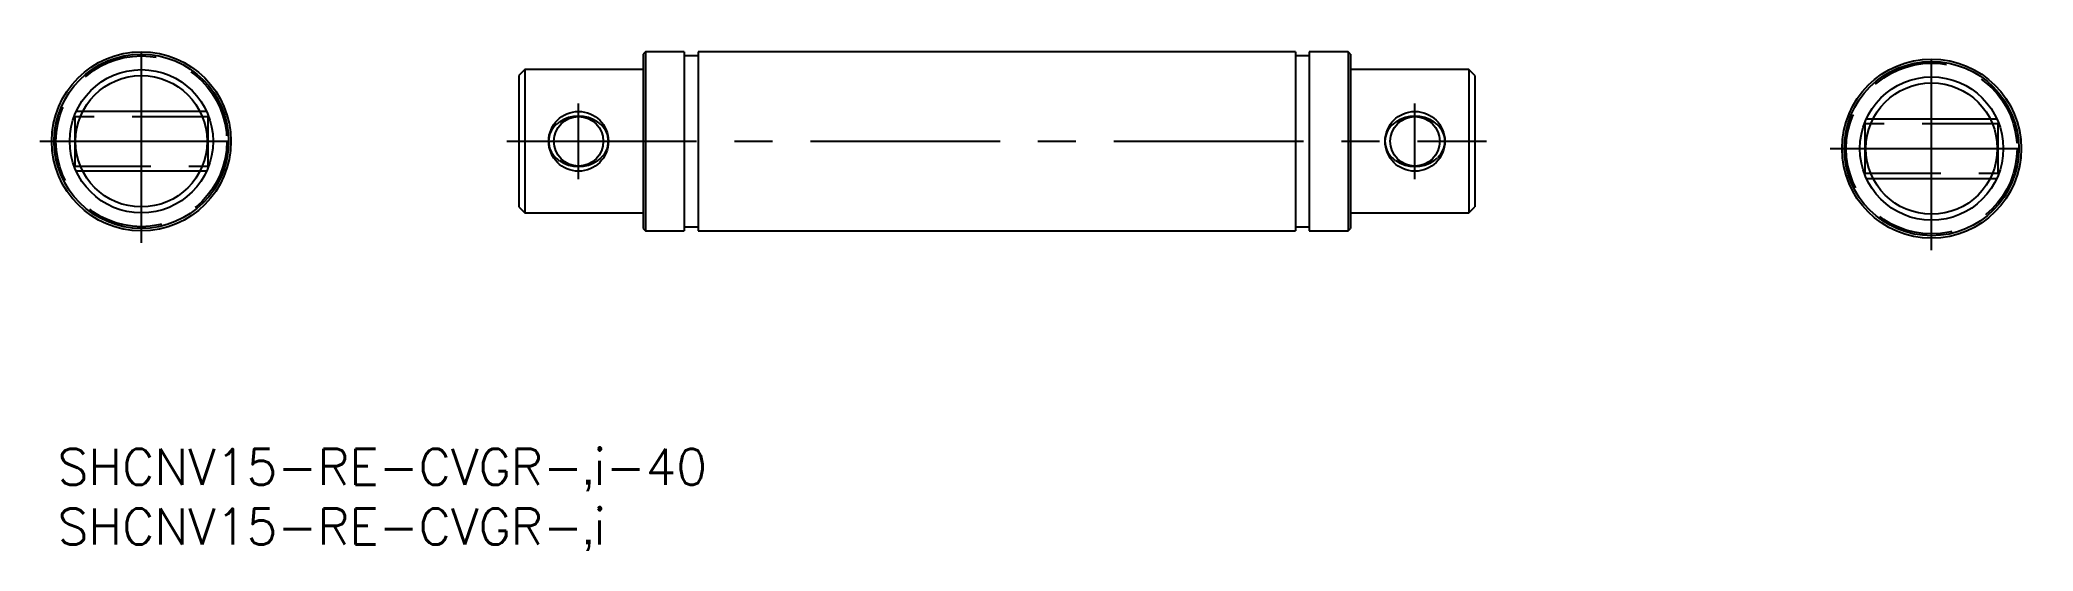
# Model space of a CAD drawing. Extents: x -1 to 165, y -9 to 34.
import ezdxf

# ---------------------------------------------------------------- set-up
doc = ezdxf.new("R2010")
doc.units = 0
doc.header["$LTSCALE"] = 0.5
doc.linetypes.add('CENTER', pattern=[50.8, 31.75, -6.35, 6.35, -6.35])
doc.linetypes.add('DASHED', pattern=[19.05, 12.7, -6.35])
for name, color, linetype in [('MSM_CENTER', 1, 'CENTER'), ('MSM_CONTINUOUS', 7, 'CONTINUOUS'), ('MSM_DASHED', 4, 'DASHED'), ('MSM_NARROW', 5, 'CONTINUOUS'), ('MSM_PART_NUMBER', 7, 'CONTINUOUS')]:
    doc.layers.add(name, color=color, linetype=linetype)
doc.styles.get("Standard").update_dxf_attribs({"font": 'txt.shx', "height": 3, "bigfont": 'bigfont.shx'})

# ---------------------------------------------------------------- blocks, each defined once
blk = doc.blocks.new('*U35')
at = {"layer": 'MSM_PART_NUMBER'}
blk.add_text('SHCNV15-RE-CVGR-‚i-40', height=3, dxfattribs=at).set_placement((0, -3))
blk = doc.blocks.new('*U36')
at = {"layer": 'MSM_PART_NUMBER'}
blk.add_text('SHCNV15-RE-CVGR-‚i', height=3, dxfattribs=at).set_placement((0, -8))

msp = doc.modelspace()

# ---------------------------------------------------------------- linework, layer by layer
at = {"layer": 'MSM_CENTER'}
for p, q in [((7.01, 17.26), (7.01, 34.26)), ((156.84, 16.65), (156.84, 33.65)), ((43.6, 22.59), (43.6, 28.93)), ((113.6, 22.59), (113.6, 28.93)), ((-1.49, 25.76), (15.51, 25.76)), ((37.6, 25.76), (119.6, 25.76)), ((148.34, 25.15), (165.34, 25.15))]:
    msp.add_line(p, q, dxfattribs=at)
at = {"layer": 'MSM_CONTINUOUS'}
for p, q in [((39.1, 31.76), (38.6, 31.26)), ((49, 31.76), (39.1, 31.76)), ((39.1, 31.76), (39.1, 19.76)), ((49.2, 33.26), (49, 33.06)), ((49, 33.06), (49, 18.46)), ((52.45, 33.26), (49.2, 33.26)), ((49.2, 33.26), (49.2, 18.26)), ((52.45, 33.26), (52.45, 18.26)), ((53.6, 32.91), (52.45, 32.91)), ((103.6, 33.26), (53.6, 33.26)), ((53.6, 33.26), (53.6, 18.26)), ((103.6, 33.26), (103.6, 18.26)), ((104.75, 32.91), (103.6, 32.91)), ((108, 33.26), (104.75, 33.26)), ((104.75, 33.26), (104.75, 18.26)), ((108.2, 33.06), (108, 33.26)), ((108, 33.26), (108, 18.26)), ((108.2, 33.06), (108.2, 18.46)), ((118.1, 31.76), (108.2, 31.76)), ((118.6, 31.26), (118.1, 31.76)), ((118.1, 31.76), (118.1, 19.76)), ((38.6, 31.26), (38.6, 20.26)), ((118.6, 31.26), (118.6, 20.26)), ((38.6, 20.26), (39.1, 19.76)), ((118.1, 19.76), (118.6, 20.26)), ((39.1, 19.76), (49, 19.76)), ((49, 18.46), (49.2, 18.26)), ((52.45, 18.61), (53.6, 18.61)), ((103.6, 18.61), (104.75, 18.61)), ((108, 18.26), (108.2, 18.46)), ((108.2, 19.76), (118.1, 19.76)), ((49.2, 18.26), (52.45, 18.26)), ((53.6, 18.26), (103.6, 18.26)), ((104.75, 18.26), (108, 18.26))]:
    msp.add_line(p, q, dxfattribs=at)
for centre, radius in [((7.01, 25.76), 7.5), ((7.01, 25.76), 7.3), ((7.01, 25.76), 6), ((156.84, 25.15), 7.5), ((156.84, 25.15), 7.3), ((7.01, 25.76), 5.5), ((156.84, 25.15), 6), ((156.84, 25.15), 5.5), ((43.6, 25.76), 2.07), ((113.6, 25.76), 2.07)]:
    msp.add_circle(centre, radius, dxfattribs=at)
for centre, radius, start, end in [((42.95, 25.76), 1.86, 132.5492, 227.4508), ((42.88, 26.02), 1.62, 123.5495, 136.9341), ((43.6, 25.03), 2.84, 55.4852, 124.5148), ((44.31, 26.02), 1.62, 43.0659, 56.4505), ((44.24, 25.76), 1.86, 312.6879, 47.6064), ((112.95, 25.76), 1.86, 132.5492, 227.4508), ((112.88, 26.02), 1.62, 123.5495, 136.9341), ((113.6, 25.03), 2.84, 55.4852, 124.5148), ((114.31, 26.02), 1.62, 43.0659, 56.4505), ((114.24, 25.76), 1.86, 312.6879, 47.6064), ((42.85, 25.45), 1.57, 222.7321, 236.5534), ((43.6, 26.48), 2.84, 235.4852, 304.5148), ((44.33, 25.47), 1.59, 303.4878, 317.1948), ((112.85, 25.45), 1.57, 222.7321, 236.5534), ((113.6, 26.48), 2.84, 235.4852, 304.5148), ((114.33, 25.47), 1.59, 303.4878, 317.1948)]:
    msp.add_arc(centre, radius, start, end, dxfattribs=at)
at = {"layer": 'MSM_DASHED'}
for p, q in [((1.45, 27.82), (1.4, 27.87)), ((12.58, 27.82), (1.45, 27.82)), ((1.45, 27.82), (1.45, 23.69)), ((12.63, 27.87), (12.58, 27.82)), ((12.58, 27.82), (12.58, 23.69)), ((151.27, 27.22), (151.22, 27.27)), ((162.4, 27.22), (151.27, 27.22)), ((151.27, 23.09), (151.27, 27.22)), ((162.45, 27.27), (162.4, 27.22)), ((162.4, 23.09), (162.4, 27.22)), ((1.4, 23.64), (1.45, 23.69)), ((1.45, 23.69), (12.58, 23.69)), ((12.58, 23.69), (12.63, 23.64)), ((151.22, 23.04), (151.27, 23.09)), ((151.27, 23.09), (162.4, 23.09)), ((162.4, 23.09), (162.45, 23.04))]:
    msp.add_line(p, q, dxfattribs=at)
for centre in [(7.01, 25.76), (156.84, 25.15)]:
    msp.add_circle(centre, 7.15, dxfattribs=at)
at = {"layer": 'MSM_NARROW'}
for p, q in [((12.47, 28.26), (1.56, 28.26)), ((151.38, 27.65), (162.29, 27.65)), ((12.47, 23.26), (1.56, 23.26)), ((151.38, 22.65), (162.29, 22.65))]:
    msp.add_line(p, q, dxfattribs=at)
for centre in [(43.6, 25.76), (113.6, 25.76)]:
    msp.add_circle(centre, 2.5, dxfattribs=at)

# ---------------------------------------------------------------- block references
at = {"layer": 'MSM_CONTINUOUS'}
for name in ['*U35', '*U36']:
    msp.add_blockref(name, (0, 0), dxfattribs=at)

doc.saveas('drawing.dxf')
